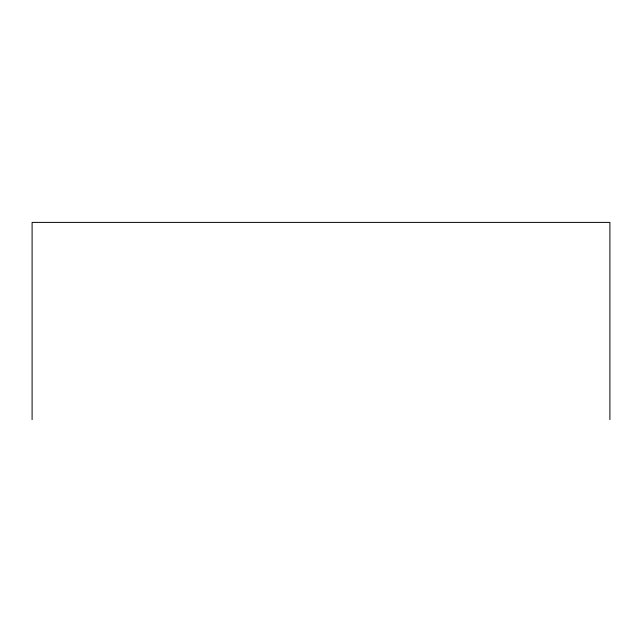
<?xml version="1.0" encoding="UTF-8"?>
<svg xmlns="http://www.w3.org/2000/svg" width="642" height="642" viewBox="0 0 642 642"><rect width="100%" height="100%" fill="white"/><g stroke="black" fill="none" stroke-linecap="round" stroke-linejoin="round"><path stroke-width="0.96" d="M609.9 419.603L609.9 222.397L32.1 222.397L32.1 419.603"/></g></svg>
